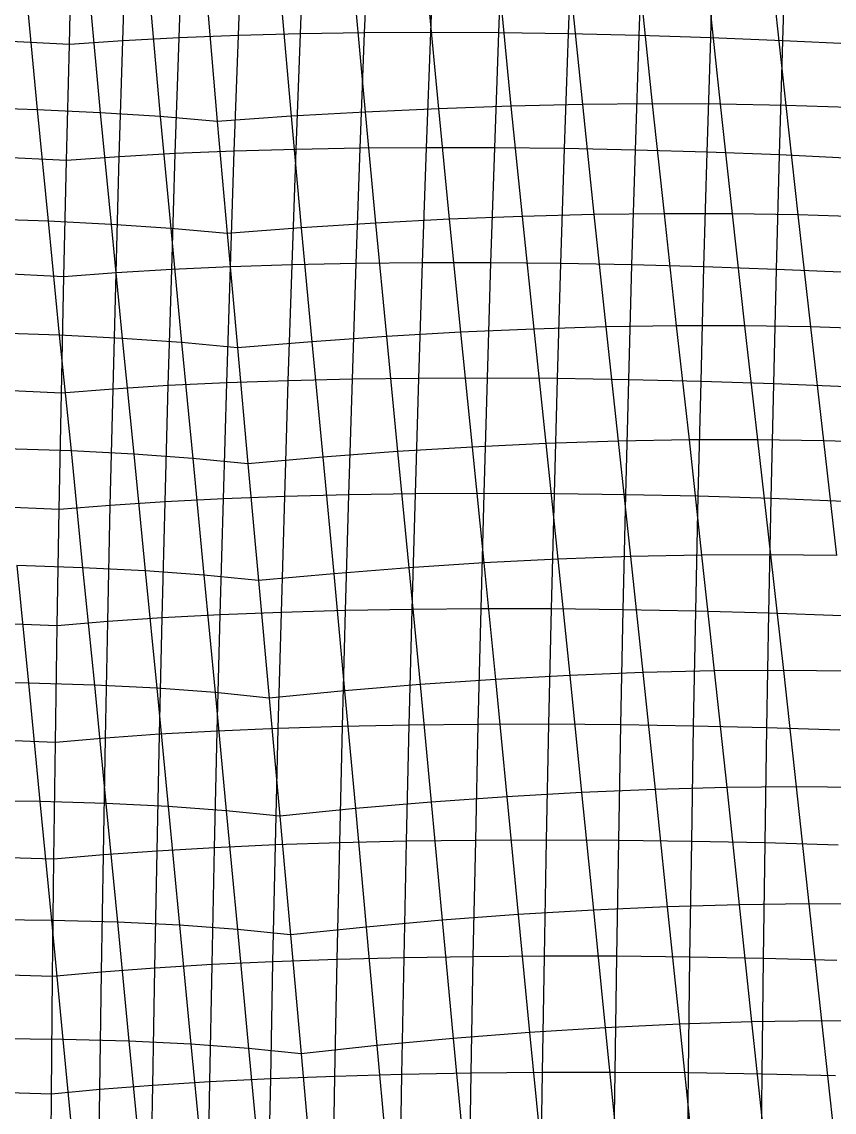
# Model space of a CAD drawing. Extents: x -429 to 429, y -1 to 209.
# Drawn here: x 186.58 to 208.65, y 138.89 to 168.49 of the extents above; entities that cross this region are included whole.
import ezdxf

# ---------------------------------------------------------------- set-up
doc = ezdxf.new("R2010")
doc.units = 0

msp = doc.modelspace()

# ---------------------------------------------------------------- linework, layer by layer
at = {"layer": 'default', "color": 3, "linetype": 'CONTINUOUS'}
for p, q in [((189.325, 167.971, 41.967), (189.426, 171.119, 41.488)), ((190.858, 168.051, 43.196), (190.972, 171.194, 42.697)), ((192.469, 168.113, 44.324), (192.59, 171.251, 43.808)), ((194.15, 168.158, 45.345), (194.275, 171.291, 44.817)), ((195.894, 168.185, 46.256), (196.02, 171.313, 45.72)), ((197.694, 168.194, 47.053), (197.818, 171.317, 46.514)), ((199.541, 168.185, 47.732), (199.661, 171.304, 47.196)), ((201.429, 168.159, 48.291), (201.544, 171.273, 47.762)), ((203.349, 168.114, 48.726), (203.457, 171.225, 48.21)), ((205.293, 168.053, 49.036), (205.395, 171.159, 48.54)), ((187.875, 167.875, 40.642), (187.958, 171.028, 40.187)), ((187.875, 167.875, 40.642), (187.958, 171.028, 40.187)), ((207.252, 167.974, 49.221), (207.349, 171.076, 48.749)), ((194.15, 168.158, 45.345), (192.469, 168.113, 44.324)), ((194.032, 165.025, 45.854), (194.15, 168.158, 45.345)), ((195.894, 168.185, 46.256), (194.15, 168.158, 45.345)), ((195.775, 165.057, 46.773), (195.894, 168.185, 46.256)), ((197.694, 168.194, 47.053), (195.894, 168.185, 46.256)), ((197.577, 165.071, 47.573), (197.694, 168.194, 47.053)), ((199.541, 168.185, 47.732), (197.694, 168.194, 47.053)), ((199.429, 165.067, 48.249), (199.541, 168.185, 47.732)), ((201.429, 168.159, 48.291), (199.541, 168.185, 47.732)), ((201.322, 165.045, 48.8), (201.429, 168.159, 48.291)), ((203.349, 168.114, 48.726), (201.429, 168.159, 48.291)), ((187.875, 167.875, 40.642), (185.883, 167.974, 40.683)), ((187.798, 164.724, 41.08), (187.875, 167.875, 40.642)), ((187.798, 164.724, 41.08), (187.875, 167.875, 40.642)), ((189.325, 167.971, 41.967), (187.875, 167.875, 40.642)), ((189.231, 164.825, 42.428), (189.325, 167.971, 41.967)), ((190.858, 168.051, 43.196), (189.325, 167.971, 41.967)), ((190.752, 164.909, 43.677), (190.858, 168.051, 43.196)), ((192.469, 168.113, 44.324), (190.858, 168.051, 43.196)), ((192.355, 164.976, 44.821), (192.469, 168.113, 44.324)), ((203.248, 165.005, 49.223), (203.349, 168.114, 48.726)), ((205.293, 168.053, 49.036), (203.349, 168.114, 48.726)), ((205.198, 164.947, 49.515), (205.293, 168.053, 49.036)), ((207.252, 167.974, 49.221), (205.293, 168.053, 49.036)), ((207.163, 164.873, 49.675), (207.252, 167.974, 49.221)), ((209.219, 167.878, 49.278), (207.252, 167.974, 49.221)), ((190.752, 164.909, 43.677), (189.231, 164.825, 42.428)), ((190.655, 161.762, 44.137), (190.752, 164.909, 43.677)), ((192.355, 164.976, 44.821), (190.752, 164.909, 43.677)), ((192.251, 161.833, 45.295), (192.355, 164.976, 44.821)), ((194.032, 165.025, 45.854), (192.355, 164.976, 44.821)), ((193.924, 161.887, 46.339), (194.032, 165.025, 45.854)), ((195.775, 165.057, 46.773), (194.032, 165.025, 45.854)), ((195.667, 161.923, 47.265), (195.775, 165.057, 46.773)), ((197.577, 165.071, 47.573), (195.775, 165.057, 46.773)), ((197.471, 161.942, 48.067), (197.577, 165.071, 47.573)), ((199.429, 165.067, 48.249), (197.577, 165.071, 47.573)), ((199.326, 161.942, 48.742), (199.429, 165.067, 48.249)), ((201.322, 165.045, 48.8), (199.429, 165.067, 48.249)), ((201.224, 161.925, 49.286), (201.322, 165.045, 48.8)), ((203.248, 165.005, 49.223), (201.322, 165.045, 48.8)), ((203.156, 161.89, 49.697), (203.248, 165.005, 49.223)), ((205.198, 164.947, 49.515), (203.248, 165.005, 49.223)), ((205.111, 161.838, 49.972), (205.198, 164.947, 49.515)), ((207.163, 164.873, 49.675), (205.198, 164.947, 49.515)), ((187.798, 164.724, 41.08), (185.804, 164.819, 41.151)), ((187.727, 161.569, 41.503), (187.798, 164.724, 41.08)), ((187.727, 161.569, 41.503), (187.798, 164.724, 41.08)), ((189.231, 164.825, 42.428), (187.798, 164.724, 41.08)), ((189.144, 161.674, 42.871), (189.231, 164.825, 42.428)), ((207.081, 161.768, 50.111), (207.163, 164.873, 49.675)), ((209.134, 164.781, 49.702), (207.163, 164.873, 49.675)), ((195.667, 161.923, 47.265), (193.924, 161.887, 46.339)), ((195.562, 158.786, 47.746), (195.667, 161.923, 47.265)), ((197.471, 161.942, 48.067), (195.667, 161.923, 47.265)), ((197.368, 158.809, 48.551), (197.471, 161.942, 48.067)), ((199.326, 161.942, 48.742), (197.471, 161.942, 48.067)), ((199.228, 158.814, 49.224), (199.326, 161.942, 48.742)), ((201.224, 161.925, 49.286), (199.326, 161.942, 48.742)), ((201.132, 158.802, 49.761), (201.224, 161.925, 49.286)), ((203.156, 161.89, 49.697), (201.224, 161.925, 49.286)), ((187.727, 161.569, 41.503), (185.731, 161.66, 41.601)), ((189.144, 161.674, 42.871), (187.727, 161.569, 41.503)), ((189.062, 158.519, 43.3), (189.144, 161.674, 42.871)), ((190.655, 161.762, 44.137), (189.144, 161.674, 42.871)), ((190.561, 158.611, 44.584), (190.655, 161.762, 44.137)), ((192.251, 161.833, 45.295), (190.655, 161.762, 44.137)), ((192.15, 158.686, 45.757), (192.251, 161.833, 45.295)), ((193.924, 161.887, 46.339), (192.251, 161.833, 45.295)), ((193.82, 158.745, 46.813), (193.924, 161.887, 46.339)), ((203.069, 158.771, 50.16), (203.156, 161.89, 49.697)), ((205.111, 161.838, 49.972), (203.156, 161.89, 49.697)), ((205.031, 158.724, 50.418), (205.111, 161.838, 49.972)), ((207.081, 161.768, 50.111), (205.111, 161.838, 49.972)), ((207.005, 158.659, 50.534), (207.081, 161.768, 50.111)), ((209.055, 161.681, 50.112), (207.081, 161.768, 50.111)), ((187.661, 158.41, 41.911), (187.727, 161.569, 41.503)), ((187.661, 158.41, 41.911), (187.727, 161.569, 41.503)), ((192.15, 158.686, 45.757), (190.561, 158.611, 44.584)), ((192.059, 155.536, 46.199), (192.15, 158.686, 45.757)), ((193.82, 158.745, 46.813), (192.15, 158.686, 45.757)), ((193.726, 155.599, 47.265), (193.82, 158.745, 46.813)), ((195.562, 158.786, 47.746), (193.82, 158.745, 46.813)), ((195.468, 155.644, 48.204), (195.562, 158.786, 47.746)), ((197.368, 158.809, 48.551), (195.562, 158.786, 47.746)), ((197.276, 155.672, 49.011), (197.368, 158.809, 48.551)), ((199.228, 158.814, 49.224), (197.368, 158.809, 48.551)), ((199.14, 155.682, 49.683), (199.228, 158.814, 49.224)), ((201.132, 158.802, 49.761), (199.228, 158.814, 49.224)), ((201.048, 155.674, 50.214), (201.132, 158.802, 49.761)), ((203.069, 158.771, 50.16), (201.132, 158.802, 49.761)), ((202.991, 155.649, 50.602), (203.069, 158.771, 50.16)), ((205.031, 158.724, 50.418), (203.069, 158.771, 50.16)), ((204.957, 155.607, 50.844), (205.031, 158.724, 50.418)), ((207.005, 158.659, 50.534), (205.031, 158.724, 50.418)), ((187.661, 158.41, 41.911), (185.663, 158.497, 42.037)), ((187.601, 155.249, 42.305), (187.661, 158.41, 41.911)), ((187.601, 155.249, 42.305), (187.661, 158.41, 41.911)), ((189.062, 158.519, 43.3), (187.661, 158.41, 41.911)), ((188.988, 155.361, 43.712), (189.062, 158.519, 43.3)), ((190.561, 158.611, 44.584), (189.062, 158.519, 43.3)), ((190.476, 155.457, 45.012), (190.561, 158.611, 44.584)), ((206.936, 155.547, 50.941), (207.005, 158.659, 50.534)), ((208.983, 158.577, 50.508), (207.005, 158.659, 50.534)), ((190.476, 155.457, 45.012), (188.988, 155.361, 43.712)), ((190.396, 152.303, 45.428), (190.476, 155.457, 45.012)), ((192.059, 155.536, 46.199), (190.476, 155.457, 45.012)), ((191.971, 152.386, 46.629), (192.059, 155.536, 46.199)), ((193.726, 155.599, 47.265), (192.059, 155.536, 46.199)), ((193.635, 152.453, 47.706), (193.726, 155.599, 47.265)), ((195.468, 155.644, 48.204), (193.726, 155.599, 47.265)), ((195.377, 152.503, 48.652), (195.468, 155.644, 48.204)), ((197.276, 155.672, 49.011), (195.468, 155.644, 48.204)), ((197.188, 152.535, 49.462), (197.276, 155.672, 49.011)), ((199.14, 155.682, 49.683), (197.276, 155.672, 49.011)), ((199.056, 152.55, 50.132), (199.14, 155.682, 49.683)), ((201.048, 155.674, 50.214), (199.14, 155.682, 49.683)), ((200.969, 152.548, 50.656), (201.048, 155.674, 50.214)), ((202.991, 155.649, 50.602), (201.048, 155.674, 50.214)), ((202.918, 152.528, 51.033), (202.991, 155.649, 50.602)), ((204.957, 155.607, 50.844), (202.991, 155.649, 50.602)), ((204.89, 152.491, 51.259), (204.957, 155.607, 50.844)), ((206.936, 155.547, 50.941), (204.957, 155.607, 50.844)), ((206.874, 152.436, 51.334), (206.936, 155.547, 50.941)), ((208.917, 155.47, 50.889), (206.936, 155.547, 50.941)), ((187.601, 155.249, 42.305), (185.601, 155.331, 42.456)), ((187.547, 152.09, 42.683), (187.601, 155.249, 42.305)), ((187.547, 152.09, 42.683), (187.601, 155.249, 42.305)), ((188.988, 155.361, 43.712), (187.601, 155.249, 42.305)), ((188.918, 152.204, 44.11), (188.988, 155.361, 43.712)), ((193.635, 152.453, 47.706), (191.971, 152.386, 46.629)), ((193.551, 149.303, 48.129), (193.635, 152.453, 47.706)), ((195.377, 152.503, 48.652), (193.635, 152.453, 47.706)), ((195.294, 149.357, 49.082), (195.377, 152.503, 48.652)), ((197.188, 152.535, 49.462), (195.377, 152.503, 48.652)), ((197.107, 149.394, 49.895), (197.188, 152.535, 49.462)), ((199.056, 152.55, 50.132), (197.188, 152.535, 49.462)), ((198.979, 149.414, 50.563), (199.056, 152.55, 50.132)), ((200.969, 152.548, 50.656), (199.056, 152.55, 50.132)), ((200.898, 149.417, 51.081), (200.969, 152.548, 50.656)), ((202.918, 152.528, 51.033), (200.969, 152.548, 50.656)), ((202.853, 149.402, 51.446), (202.918, 152.528, 51.033)), ((204.89, 152.491, 51.259), (202.918, 152.528, 51.033)), ((204.83, 149.371, 51.657), (204.89, 152.491, 51.259)), ((206.874, 152.436, 51.334), (204.89, 152.491, 51.259)), ((187.547, 152.09, 42.683), (185.545, 152.167, 42.861)), ((188.918, 152.204, 44.11), (187.547, 152.09, 42.683)), ((188.855, 149.044, 44.491), (188.918, 152.204, 44.11)), ((190.396, 152.303, 45.428), (188.918, 152.204, 44.11)), ((190.322, 149.146, 45.826), (190.396, 152.303, 45.428)), ((191.971, 152.386, 46.629), (190.396, 152.303, 45.428)), ((191.89, 149.232, 47.041), (191.971, 152.386, 46.629)), ((206.818, 149.322, 51.71), (206.874, 152.436, 51.334)), ((208.857, 152.365, 51.256), (206.874, 152.436, 51.334)), ((187.499, 148.927, 43.045), (187.547, 152.09, 42.683)), ((187.499, 148.927, 43.045), (187.547, 152.09, 42.683)), ((191.89, 149.232, 47.041), (190.322, 149.146, 45.826)), ((191.819, 146.067, 47.431), (191.89, 149.232, 47.041)), ((193.551, 149.303, 48.129), (191.89, 149.232, 47.041)), ((193.477, 146.141, 48.528), (193.551, 149.303, 48.129)), ((195.294, 149.357, 49.082), (193.551, 149.303, 48.129)), ((195.22, 146.199, 49.488), (195.294, 149.357, 49.082)), ((197.107, 149.394, 49.895), (195.294, 149.357, 49.082)), ((197.035, 146.241, 50.303), (197.107, 149.394, 49.895)), ((198.979, 149.414, 50.563), (197.107, 149.394, 49.895)), ((198.911, 146.266, 50.97), (198.979, 149.414, 50.563)), ((200.898, 149.417, 51.081), (198.979, 149.414, 50.563)), ((200.835, 146.274, 51.482), (200.898, 149.417, 51.081)), ((202.853, 149.402, 51.446), (200.898, 149.417, 51.081)), ((202.795, 146.265, 51.838), (202.853, 149.402, 51.446)), ((204.83, 149.371, 51.657), (202.853, 149.402, 51.446)), ((204.777, 146.24, 52.034), (204.83, 149.371, 51.657)), ((206.818, 149.322, 51.71), (204.83, 149.371, 51.657)), ((206.769, 146.197, 52.07), (206.818, 149.322, 51.71)), ((208.804, 149.258, 51.607), (206.818, 149.322, 51.71)), ((187.499, 148.927, 43.045), (185.496, 148.998, 43.249)), ((187.457, 145.753, 43.392), (187.499, 148.927, 43.045)), ((187.457, 145.753, 43.392), (187.499, 148.927, 43.045)), ((188.855, 149.044, 44.491), (187.499, 148.927, 43.045)), ((188.799, 145.872, 44.855), (188.855, 149.044, 44.491)), ((190.322, 149.146, 45.826), (188.855, 149.044, 44.491)), ((190.256, 145.977, 46.204), (190.322, 149.146, 45.826)), ((197.035, 146.241, 50.303), (195.22, 146.199, 49.488)), ((196.967, 143.079, 50.707), (197.035, 146.241, 50.303)), ((198.911, 146.266, 50.97), (197.035, 146.241, 50.303)), ((198.847, 143.109, 51.372), (198.911, 146.266, 50.97)), ((200.835, 146.274, 51.482), (198.911, 146.266, 50.97)), ((200.777, 143.123, 51.878), (200.835, 146.274, 51.482)), ((202.795, 146.265, 51.838), (200.835, 146.274, 51.482)), ((202.742, 143.119, 52.223), (202.795, 146.265, 51.838)), ((204.777, 146.24, 52.034), (202.795, 146.265, 51.838)), ((204.73, 143.099, 52.404), (204.777, 146.24, 52.034)), ((206.769, 146.197, 52.07), (204.777, 146.24, 52.034)), ((190.256, 145.977, 46.204), (188.799, 145.872, 44.855)), ((190.194, 142.798, 46.574), (190.256, 145.977, 46.204)), ((191.819, 146.067, 47.431), (190.256, 145.977, 46.204)), ((191.75, 142.892, 47.815), (191.819, 146.067, 47.431)), ((193.477, 146.141, 48.528), (191.819, 146.067, 47.431)), ((193.406, 142.97, 48.922), (193.477, 146.141, 48.528)), ((195.22, 146.199, 49.488), (193.477, 146.141, 48.528)), ((195.149, 143.033, 49.888), (195.22, 146.199, 49.488)), ((206.726, 143.062, 52.419), (206.769, 146.197, 52.07)), ((208.757, 146.138, 51.944), (206.769, 146.197, 52.07)), ((187.457, 145.753, 43.392), (185.453, 145.819, 43.619)), ((187.419, 142.569, 43.727), (187.457, 145.753, 43.392)), ((187.419, 142.569, 43.727), (187.457, 145.753, 43.392)), ((188.799, 145.872, 44.855), (187.457, 145.753, 43.392)), ((188.747, 142.691, 45.208), (188.799, 145.872, 44.855)), ((195.149, 143.033, 49.888), (193.406, 142.97, 48.922)), ((195.087, 139.86, 50.267), (195.149, 143.033, 49.888)), ((196.967, 143.079, 50.707), (195.149, 143.033, 49.888)), ((196.907, 139.911, 51.088), (196.967, 143.079, 50.707)), ((198.847, 143.109, 51.372), (196.967, 143.079, 50.707)), ((198.792, 139.946, 51.751), (198.847, 143.109, 51.372)), ((200.777, 143.123, 51.878), (198.847, 143.109, 51.372)), ((200.726, 139.965, 52.253), (200.777, 143.123, 51.878)), ((202.742, 143.119, 52.223), (200.777, 143.123, 51.878)), ((202.697, 139.967, 52.588), (202.742, 143.119, 52.223)), ((204.73, 143.099, 52.404), (202.742, 143.119, 52.223)), ((204.689, 139.952, 52.756), (204.73, 143.099, 52.404)), ((206.726, 143.062, 52.419), (204.73, 143.099, 52.404)), ((206.688, 139.922, 52.754), (206.726, 143.062, 52.419)), ((208.716, 143.009, 52.269), (206.726, 143.062, 52.419)), ((188.747, 142.691, 45.208), (187.419, 142.569, 43.727)), ((188.701, 139.503, 45.546), (188.747, 142.691, 45.208)), ((190.194, 142.798, 46.574), (188.747, 142.691, 45.208)), ((190.139, 139.614, 46.925), (190.194, 142.798, 46.574)), ((191.75, 142.892, 47.815), (190.194, 142.798, 46.574)), ((191.691, 139.711, 48.178), (191.75, 142.892, 47.815)), ((193.406, 142.97, 48.922), (191.75, 142.892, 47.815)), ((193.344, 139.793, 49.295), (193.406, 142.97, 48.922)), ((187.419, 142.569, 43.727), (185.414, 142.629, 43.979)), ((187.387, 139.379, 44.049), (187.419, 142.569, 43.727)), ((187.387, 139.379, 44.049), (187.419, 142.569, 43.727)), ((193.344, 139.793, 49.295), (191.691, 139.711, 48.178)), ((193.283, 136.608, 49.661), (193.344, 139.793, 49.295)), ((195.087, 139.86, 50.267), (193.344, 139.793, 49.295)), ((195.027, 136.68, 50.64), (195.087, 139.86, 50.267)), ((196.907, 139.911, 51.088), (195.087, 139.86, 50.267)), ((196.85, 136.736, 51.464), (196.907, 139.911, 51.088)), ((198.792, 139.946, 51.751), (196.907, 139.911, 51.088)), ((198.739, 136.776, 52.126), (198.792, 139.946, 51.751)), ((200.726, 139.965, 52.253), (198.792, 139.946, 51.751)), ((200.679, 136.8, 52.622), (200.726, 139.965, 52.253)), ((202.697, 139.967, 52.588), (200.726, 139.965, 52.253)), ((202.655, 136.808, 52.947), (202.697, 139.967, 52.588)), ((204.689, 139.952, 52.756), (202.697, 139.967, 52.588)), ((204.653, 136.799, 53.1), (204.689, 139.952, 52.756)), ((206.688, 139.922, 52.754), (204.689, 139.952, 52.756)), ((206.656, 136.774, 53.078), (206.688, 139.922, 52.754)), ((208.681, 139.875, 52.582), (206.688, 139.922, 52.754)), ((187.387, 139.379, 44.049), (185.381, 139.434, 44.323)), ((188.701, 139.503, 45.546), (187.387, 139.379, 44.049)), ((188.659, 136.308, 45.873), (188.701, 139.503, 45.546)), ((190.139, 139.614, 46.925), (188.701, 139.503, 45.546)), ((190.087, 136.422, 47.268), (190.139, 139.614, 46.925)), ((191.691, 139.711, 48.178), (190.139, 139.614, 46.925)), ((191.632, 136.522, 48.534), (191.691, 139.711, 48.178)), ((187.36, 136.182, 44.359), (187.387, 139.379, 44.049)), ((187.36, 136.182, 44.359), (187.387, 139.379, 44.049))]:
    msp.add_line(p, q, dxfattribs=at)
at = {"layer": 'default', "color": 5, "linetype": 'CONTINUOUS'}
for p, q in [((186.719, 169.073, 26.895), (186.999, 166.102, 26.371)), ((197.622, 169.076, 31.107), (197.9, 166.13, 30.586)), ((199.583, 169.132, 31.557), (199.87, 166.197, 31.026)), ((201.511, 169.166, 32.138), (201.808, 166.239, 31.602)), ((203.399, 169.178, 32.846), (203.704, 166.257, 32.311)), ((205.237, 169.168, 33.68), (205.547, 166.25, 33.151)), ((207.018, 169.135, 34.634), (207.331, 166.218, 34.116)), ((188.437, 168.996, 28.006), (188.713, 166.02, 27.502)), ((190.079, 168.898, 29.229), (190.346, 165.915, 28.749)), ((191.636, 168.779, 30.558), (191.89, 165.785, 30.104)), ((191.636, 168.779, 30.558), (191.89, 165.785, 30.104)), ((193.639, 168.899, 30.606), (193.9, 165.924, 30.124)), ((195.638, 168.999, 30.789), (195.906, 166.038, 30.285)), ((186.999, 166.102, 26.371), (185.212, 166.159, 25.361)), ((188.713, 166.02, 27.502), (186.999, 166.102, 26.371)), ((186.999, 166.102, 26.371), (187.297, 163.074, 25.806)), ((197.9, 166.13, 30.586), (195.906, 166.038, 30.285)), ((199.87, 166.197, 31.026), (197.9, 166.13, 30.586)), ((197.9, 166.13, 30.586), (198.195, 163.127, 30.025)), ((201.808, 166.239, 31.602), (199.87, 166.197, 31.026)), ((199.87, 166.197, 31.026), (200.176, 163.204, 30.453)), ((203.704, 166.257, 32.311), (201.808, 166.239, 31.602)), ((201.808, 166.239, 31.602), (202.123, 163.255, 31.024)), ((205.547, 166.25, 33.151), (203.704, 166.257, 32.311)), ((203.704, 166.257, 32.311), (204.027, 163.278, 31.734)), ((207.331, 166.218, 34.116), (205.547, 166.25, 33.151)), ((205.547, 166.25, 33.151), (205.877, 163.275, 32.58)), ((209.044, 166.161, 35.203), (207.331, 166.218, 34.116)), ((207.331, 166.218, 34.116), (207.663, 163.244, 33.557)), ((190.346, 165.915, 28.749), (188.713, 166.02, 27.502)), ((188.713, 166.02, 27.502), (189.007, 162.989, 26.958)), ((191.89, 165.785, 30.104), (190.346, 165.915, 28.749)), ((190.346, 165.915, 28.749), (190.63, 162.877, 28.23)), ((193.9, 165.924, 30.124), (191.89, 165.785, 30.104)), ((191.89, 165.785, 30.104), (192.158, 162.74, 29.614)), ((191.89, 165.785, 30.104), (192.158, 162.74, 29.614)), ((195.906, 166.038, 30.285), (193.9, 165.924, 30.124)), ((193.9, 165.924, 30.124), (194.175, 162.894, 29.604)), ((195.906, 166.038, 30.285), (196.191, 163.023, 29.741)), ((187.297, 163.074, 25.806), (185.51, 163.133, 24.78)), ((198.195, 163.127, 30.025), (196.191, 163.023, 29.741)), ((200.176, 163.204, 30.453), (198.195, 163.127, 30.025)), ((198.195, 163.127, 30.025), (198.5, 160.06, 29.442)), ((202.123, 163.255, 31.024), (200.176, 163.204, 30.453)), ((200.176, 163.204, 30.453), (200.491, 160.146, 29.86)), ((204.027, 163.278, 31.734), (202.123, 163.255, 31.024)), ((202.123, 163.255, 31.024), (202.448, 160.204, 30.426)), ((205.877, 163.275, 32.58), (204.027, 163.278, 31.734)), ((204.027, 163.278, 31.734), (204.36, 160.234, 31.138)), ((207.663, 163.244, 33.557), (205.877, 163.275, 32.58)), ((205.877, 163.275, 32.58), (206.216, 160.234, 31.99)), ((209.376, 163.187, 34.661), (207.663, 163.244, 33.557)), ((207.663, 163.244, 33.557), (208.005, 160.206, 32.978)), ((189.007, 162.989, 26.958), (187.297, 163.074, 25.806)), ((187.297, 163.074, 25.806), (187.603, 159.982, 25.219)), ((190.63, 162.877, 28.23), (189.007, 162.989, 26.958)), ((189.007, 162.989, 26.958), (189.309, 159.895, 26.391)), ((192.158, 162.74, 29.614), (190.63, 162.877, 28.23)), ((190.63, 162.877, 28.23), (190.924, 159.779, 27.686)), ((194.175, 162.894, 29.604), (192.158, 162.74, 29.614)), ((196.191, 163.023, 29.741), (194.175, 162.894, 29.604)), ((194.175, 162.894, 29.604), (194.462, 159.804, 29.059)), ((196.191, 163.023, 29.741), (196.487, 159.946, 29.174)), ((192.158, 162.74, 29.614), (192.439, 159.636, 29.097)), ((192.158, 162.74, 29.614), (192.439, 159.636, 29.097)), ((200.491, 160.146, 29.86), (198.5, 160.06, 29.442)), ((202.448, 160.204, 30.426), (200.491, 160.146, 29.86)), ((200.491, 160.146, 29.86), (200.817, 157.038, 29.243)), ((204.36, 160.234, 31.138), (202.448, 160.204, 30.426)), ((202.448, 160.204, 30.426), (202.784, 157.103, 29.804)), ((206.216, 160.234, 31.99), (204.36, 160.234, 31.138)), ((204.36, 160.234, 31.138), (204.705, 157.138, 30.517)), ((208.005, 160.206, 32.978), (206.216, 160.234, 31.99)), ((206.216, 160.234, 31.99), (206.567, 157.143, 31.376)), ((209.718, 160.148, 34.097), (208.005, 160.206, 32.978)), ((208.005, 160.206, 32.978), (208.36, 157.117, 32.377)), ((187.603, 159.982, 25.219), (185.816, 160.042, 24.177)), ((189.309, 159.895, 26.391), (187.603, 159.982, 25.219)), ((187.603, 159.982, 25.219), (187.921, 156.84, 24.61)), ((190.924, 159.779, 27.686), (189.309, 159.895, 26.391)), ((189.309, 159.895, 26.391), (189.623, 156.752, 25.803)), ((196.487, 159.946, 29.174), (194.462, 159.804, 29.059)), ((198.5, 160.06, 29.442), (196.487, 159.946, 29.174)), ((196.487, 159.946, 29.174), (196.791, 156.82, 28.586)), ((198.5, 160.06, 29.442), (198.815, 156.943, 28.836)), ((192.439, 159.636, 29.097), (190.924, 159.779, 27.686)), ((190.924, 159.779, 27.686), (191.228, 156.634, 27.123)), ((194.462, 159.804, 29.059), (192.439, 159.636, 29.097)), ((192.439, 159.636, 29.097), (192.727, 156.488, 28.562)), ((192.439, 159.636, 29.097), (192.727, 156.488, 28.562)), ((194.462, 159.804, 29.059), (194.758, 156.667, 28.495)), ((187.921, 156.84, 24.61), (186.133, 156.899, 23.55)), ((198.815, 156.943, 28.836), (196.791, 156.82, 28.586)), ((200.817, 157.038, 29.243), (198.815, 156.943, 28.836)), ((198.815, 156.943, 28.836), (199.131, 153.797, 28.233)), ((202.784, 157.103, 29.804), (200.817, 157.038, 29.243)), ((200.817, 157.038, 29.243), (201.143, 153.899, 28.63)), ((204.705, 157.138, 30.517), (202.784, 157.103, 29.804)), ((202.784, 157.103, 29.804), (203.119, 153.97, 29.188)), ((206.567, 157.143, 31.376), (204.705, 157.138, 30.517)), ((204.705, 157.138, 30.517), (205.048, 154.01, 29.901)), ((208.36, 157.117, 32.377), (206.567, 157.143, 31.376)), ((206.567, 157.143, 31.376), (206.917, 154.02, 30.767)), ((210.072, 157.061, 33.512), (208.36, 157.117, 32.377)), ((208.36, 157.117, 32.377), (208.713, 153.997, 31.778)), ((189.623, 156.752, 25.803), (187.921, 156.84, 24.61)), ((187.921, 156.84, 24.61), (188.237, 153.668, 24.002)), ((191.228, 156.634, 27.123), (189.623, 156.752, 25.803)), ((189.623, 156.752, 25.803), (189.935, 153.581, 25.215)), ((192.727, 156.488, 28.562), (191.228, 156.634, 27.123)), ((191.228, 156.634, 27.123), (191.532, 153.464, 26.559)), ((194.758, 156.667, 28.495), (192.727, 156.488, 28.562)), ((196.791, 156.82, 28.586), (194.758, 156.667, 28.495)), ((194.758, 156.667, 28.495), (195.055, 153.505, 27.929)), ((196.791, 156.82, 28.586), (197.097, 153.666, 27.999)), ((192.727, 156.488, 28.562), (193.017, 153.317, 28.024)), ((192.727, 156.488, 28.562), (193.017, 153.317, 28.024)), ((203.119, 153.97, 29.188), (201.143, 153.899, 28.63)), ((205.048, 154.01, 29.901), (203.119, 153.97, 29.188)), ((203.119, 153.97, 29.188), (203.454, 150.819, 28.568)), ((206.917, 154.02, 30.767), (205.048, 154.01, 29.901)), ((205.048, 154.01, 29.901), (205.392, 150.865, 29.283)), ((208.713, 153.997, 31.778), (206.917, 154.02, 30.767)), ((206.917, 154.02, 30.767), (207.267, 150.879, 30.155)), ((188.237, 153.668, 24.002), (186.449, 153.725, 22.927)), ((186.449, 153.725, 22.927), (186.766, 150.533, 22.303)), ((189.935, 153.581, 25.215), (188.237, 153.668, 24.002)), ((188.237, 153.668, 24.002), (188.554, 150.479, 23.395)), ((197.097, 153.666, 27.999), (195.055, 153.505, 27.929)), ((199.131, 153.797, 28.233), (197.097, 153.666, 27.999)), ((197.097, 153.666, 27.999), (197.401, 150.495, 27.413)), ((201.143, 153.899, 28.63), (199.131, 153.797, 28.233)), ((199.131, 153.797, 28.233), (199.445, 150.634, 27.63)), ((201.143, 153.899, 28.63), (201.467, 150.742, 28.016)), ((191.532, 153.464, 26.559), (189.935, 153.581, 25.215)), ((189.935, 153.581, 25.215), (190.248, 150.394, 24.629)), ((193.017, 153.317, 28.024), (191.532, 153.464, 26.559)), ((191.532, 153.464, 26.559), (191.836, 150.277, 25.997)), ((195.055, 153.505, 27.929), (193.017, 153.317, 28.024)), ((195.055, 153.505, 27.929), (195.35, 150.327, 27.366)), ((193.017, 153.317, 28.024), (193.306, 150.131, 27.49)), ((193.017, 153.317, 28.024), (193.306, 150.131, 27.49)), ((201.467, 150.742, 28.016), (199.445, 150.634, 27.63)), ((203.454, 150.819, 28.568), (201.467, 150.742, 28.016)), ((201.467, 150.742, 28.016), (201.788, 147.564, 27.415)), ((205.392, 150.865, 29.283), (203.454, 150.819, 28.568)), ((203.454, 150.819, 28.568), (203.784, 147.647, 27.964)), ((207.267, 150.879, 30.155), (205.392, 150.865, 29.283)), ((205.392, 150.865, 29.283), (205.73, 147.698, 28.68)), ((209.067, 150.86, 31.179), (207.267, 150.879, 30.155)), ((207.267, 150.879, 30.155), (207.612, 147.716, 29.558)), ((186.766, 150.533, 22.303), (184.895, 150.555, 21.362)), ((188.554, 150.479, 23.395), (186.766, 150.533, 22.303)), ((186.766, 150.533, 22.303), (187.076, 147.319, 21.693)), ((190.248, 150.394, 24.629), (188.554, 150.479, 23.395)), ((188.554, 150.479, 23.395), (188.866, 147.268, 22.8)), ((191.836, 150.277, 25.997), (190.248, 150.394, 24.629)), ((190.248, 150.394, 24.629), (190.557, 147.185, 24.053)), ((197.401, 150.495, 27.413), (195.35, 150.327, 27.366)), ((199.445, 150.634, 27.63), (197.401, 150.495, 27.413)), ((197.401, 150.495, 27.413), (197.702, 147.303, 26.837)), ((199.445, 150.634, 27.63), (199.755, 147.449, 27.039)), ((193.306, 150.131, 27.49), (191.836, 150.277, 25.997)), ((191.836, 150.277, 25.997), (192.137, 147.07, 25.443)), ((195.35, 150.327, 27.366), (193.306, 150.131, 27.49)), ((193.306, 150.131, 27.49), (193.594, 146.924, 26.961)), ((193.306, 150.131, 27.49), (193.594, 146.924, 26.961)), ((195.35, 150.327, 27.366), (195.643, 147.128, 26.81)), ((207.612, 147.716, 29.558), (205.73, 147.698, 28.68)), ((209.414, 147.702, 30.593), (207.612, 147.716, 29.558)), ((207.612, 147.716, 29.558), (207.958, 144.542, 28.957)), ((199.755, 147.449, 27.039), (197.702, 147.303, 26.837)), ((201.788, 147.564, 27.415), (199.755, 147.449, 27.039)), ((199.755, 147.449, 27.039), (200.066, 144.25, 26.444)), ((203.784, 147.647, 27.964), (201.788, 147.564, 27.415)), ((201.788, 147.564, 27.415), (202.109, 144.373, 26.81)), ((205.73, 147.698, 28.68), (203.784, 147.647, 27.964)), ((203.784, 147.647, 27.964), (204.115, 144.462, 27.354)), ((205.73, 147.698, 28.68), (206.07, 144.519, 28.072)), ((187.076, 147.319, 21.693), (185.202, 147.338, 20.741)), ((188.866, 147.268, 22.8), (187.076, 147.319, 21.693)), ((187.076, 147.319, 21.693), (187.39, 144.093, 21.079)), ((190.557, 147.185, 24.053), (188.866, 147.268, 22.8)), ((188.866, 147.268, 22.8), (189.18, 144.044, 22.202)), ((192.137, 147.07, 25.443), (190.557, 147.185, 24.053)), ((190.557, 147.185, 24.053), (190.867, 143.962, 23.475)), ((195.643, 147.128, 26.81), (193.594, 146.924, 26.961)), ((197.702, 147.303, 26.837), (195.643, 147.128, 26.81)), ((195.643, 147.128, 26.81), (195.936, 143.913, 26.255)), ((197.702, 147.303, 26.837), (198.003, 144.097, 26.259)), ((193.594, 146.924, 26.961), (192.137, 147.07, 25.443)), ((192.137, 147.07, 25.443), (192.439, 143.847, 24.89)), ((193.594, 146.924, 26.961), (193.881, 143.701, 26.433)), ((193.594, 146.924, 26.961), (193.881, 143.701, 26.433)), ((204.115, 144.462, 27.354), (202.109, 144.373, 26.81)), ((206.07, 144.519, 28.072), (204.115, 144.462, 27.354)), ((204.115, 144.462, 27.354), (204.443, 141.273, 26.756)), ((207.958, 144.542, 28.957), (206.07, 144.519, 28.072)), ((206.07, 144.519, 28.072), (206.406, 141.336, 27.474)), ((209.765, 144.532, 30.003), (207.958, 144.542, 28.957)), ((207.958, 144.542, 28.957), (208.3, 141.363, 28.366)), ((200.066, 144.25, 26.444), (198.003, 144.097, 26.259)), ((202.109, 144.373, 26.81), (200.066, 144.25, 26.444)), ((200.066, 144.25, 26.444), (200.375, 141.047, 25.858)), ((202.109, 144.373, 26.81), (202.427, 141.177, 26.216)), ((187.39, 144.093, 21.079), (185.511, 144.109, 20.116)), ((189.18, 144.044, 22.202), (187.39, 144.093, 21.079)), ((187.39, 144.093, 21.079), (187.699, 140.863, 20.475)), ((190.867, 143.962, 23.475), (189.18, 144.044, 22.202)), ((189.18, 144.044, 22.202), (189.49, 140.815, 21.612)), ((192.439, 143.847, 24.89), (190.867, 143.962, 23.475)), ((190.867, 143.962, 23.475), (191.175, 140.734, 22.904)), ((195.936, 143.913, 26.255), (193.881, 143.701, 26.433)), ((198.003, 144.097, 26.259), (195.936, 143.913, 26.255)), ((195.936, 143.913, 26.255), (196.229, 140.693, 25.703)), ((198.003, 144.097, 26.259), (198.303, 140.886, 25.687)), ((193.881, 143.701, 26.433), (192.439, 143.847, 24.89)), ((192.439, 143.847, 24.89), (192.739, 140.619, 24.339)), ((193.881, 143.701, 26.433), (194.169, 140.471, 25.905)), ((193.881, 143.701, 26.433), (194.169, 140.471, 25.905)), ((204.443, 141.273, 26.756), (202.427, 141.177, 26.216)), ((206.406, 141.336, 27.474), (204.443, 141.273, 26.756)), ((204.443, 141.273, 26.756), (204.773, 138.093, 26.148)), ((208.3, 141.363, 28.366), (206.406, 141.336, 27.474)), ((206.406, 141.336, 27.474), (206.745, 138.161, 26.868)), ((210.11, 141.356, 29.422), (208.3, 141.363, 28.366)), ((208.3, 141.363, 28.366), (208.646, 138.193, 27.766)), ((200.375, 141.047, 25.858), (198.303, 140.886, 25.687)), ((202.427, 141.177, 26.216), (200.375, 141.047, 25.858)), ((200.375, 141.047, 25.858), (200.685, 137.852, 25.264)), ((202.427, 141.177, 26.216), (202.748, 137.989, 25.612)), ((187.699, 140.863, 20.475), (185.815, 140.875, 19.501)), ((189.49, 140.815, 21.612), (187.699, 140.863, 20.475)), ((187.699, 140.863, 20.475), (188.012, 137.64, 19.862)), ((191.175, 140.734, 22.904), (189.49, 140.815, 21.612)), ((189.49, 140.815, 21.612), (189.805, 137.594, 21.015)), ((192.739, 140.619, 24.339), (191.175, 140.734, 22.904)), ((191.175, 140.734, 22.904), (191.486, 137.512, 22.326)), ((194.169, 140.471, 25.905), (192.739, 140.619, 24.339)), ((192.739, 140.619, 24.339), (193.041, 137.396, 23.783)), ((196.229, 140.693, 25.703), (194.169, 140.471, 25.905)), ((198.303, 140.886, 25.687), (196.229, 140.693, 25.703)), ((196.229, 140.693, 25.703), (196.523, 137.478, 25.145)), ((198.303, 140.886, 25.687), (198.605, 137.681, 25.108)), ((194.169, 140.471, 25.905), (194.458, 137.245, 25.375)), ((194.169, 140.471, 25.905), (194.458, 137.245, 25.375))]:
    msp.add_line(p, q, dxfattribs=at)

doc.saveas('drawing.dxf')
